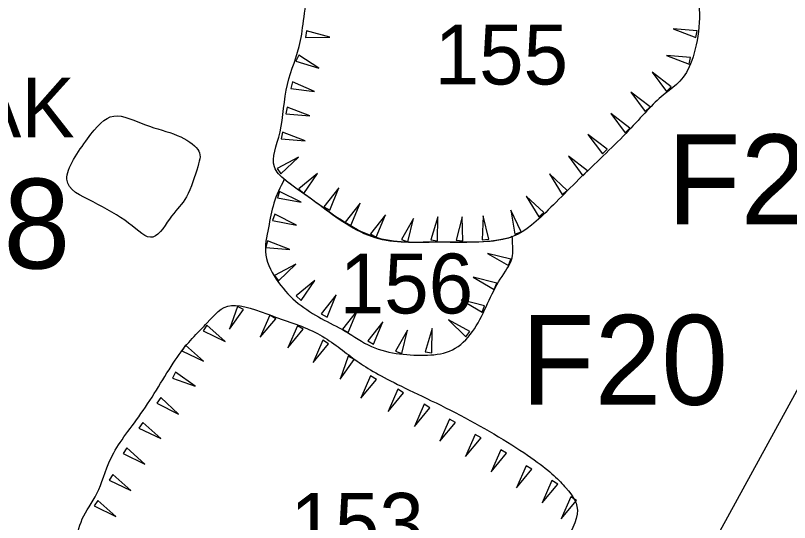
# Model space of a CAD drawing. Extents: x 204.4 to 281.1, y 333.2 to 390.8.
# Drawn here: x 251.32 to 257.79, y 353.98 to 358.22 of the extents above; entities that cross this region are included whole.
import ezdxf

# ---------------------------------------------------------------- set-up
doc = ezdxf.new("R2010")
doc.units = 0
for name, color, linetype in [('Feature Contexts', 7, 'Continuous'), ('Feature Numbers', 7, 'Continuous'), ('Features', 7, 'Continuous'), ('Postholes', 7, 'Continuous')]:
    doc.layers.add(name, color=color, linetype=linetype)

msp = doc.modelspace()

# ---------------------------------------------------------------- linework, layer by layer
at = {"layer": 'Features'}
for p, q in [((253.7493, 358.0904), (253.7421, 358.0344)), ((253.7493, 358.0904), (253.7421, 358.0344)), ((253.9439, 358.0359), (253.7493, 358.0904)), ((253.9439, 358.0359), (253.7493, 358.0904)), ((256.8142, 358.108), (257.0026, 358.0349)), ((257.0153, 358.0899), (256.8142, 358.108)), ((256.8142, 358.108), (257.0026, 358.0349)), ((257.0153, 358.0899), (256.8142, 358.108)), ((257.0026, 358.0349), (257.0153, 358.0899)), ((257.0026, 358.0349), (257.0153, 358.0899)), ((253.7421, 358.0344), (253.9439, 358.0359)), ((253.7421, 358.0344), (253.9439, 358.0359)), ((253.6853, 357.8878), (253.6615, 357.8364)), ((253.6853, 357.8878), (253.6615, 357.8364)), ((253.8544, 357.7772), (253.6853, 357.8878)), ((253.8544, 357.7772), (253.6853, 357.8878)), ((256.7582, 357.885), (256.9468, 357.8125)), ((256.9593, 357.8675), (256.7582, 357.885)), ((256.7582, 357.885), (256.9468, 357.8125)), ((256.9593, 357.8675), (256.7582, 357.885)), ((256.9468, 357.8125), (256.9593, 357.8675)), ((256.9468, 357.8125), (256.9593, 357.8675)), ((253.6615, 357.8364), (253.8544, 357.7772)), ((253.6615, 357.8364), (253.8544, 357.7772)), ((256.6371, 357.7457), (256.7574, 357.5835)), ((256.7976, 357.6232), (256.6371, 357.7457)), ((256.6371, 357.7457), (256.7574, 357.5835)), ((256.7976, 357.6232), (256.6371, 357.7457)), ((253.6329, 357.6642), (253.6179, 357.6096)), ((253.6329, 357.6642), (253.6179, 357.6096)), ((253.8181, 357.583), (253.6329, 357.6642)), ((253.8181, 357.583), (253.6329, 357.6642)), ((253.6179, 357.6096), (253.8181, 357.583)), ((253.6179, 357.6096), (253.8181, 357.583)), ((256.7574, 357.5835), (256.7976, 357.6232)), ((256.7574, 357.5835), (256.7976, 357.6232)), ((256.4603, 357.5777), (256.5806, 357.4155)), ((256.6208, 357.4552), (256.4603, 357.5777)), ((256.4603, 357.5777), (256.5806, 357.4155)), ((256.6208, 357.4552), (256.4603, 357.5777)), ((253.5896, 357.4519), (253.5773, 357.3968)), ((253.5896, 357.4519), (253.5773, 357.3968)), ((253.5896, 357.4519), (253.5773, 357.3968)), ((253.5896, 357.4519), (253.5773, 357.3968)), ((253.7783, 357.3798), (253.5896, 357.4519)), ((253.7783, 357.3798), (253.5896, 357.4519)), ((253.7783, 357.3798), (253.5896, 357.4519)), ((253.7783, 357.3798), (253.5896, 357.4519)), ((256.2923, 357.4008), (256.4126, 357.2386)), ((256.4528, 357.2783), (256.2923, 357.4008)), ((256.2923, 357.4008), (256.4126, 357.2386)), ((256.4528, 357.2783), (256.2923, 357.4008)), ((256.5806, 357.4155), (256.6208, 357.4552)), ((256.5806, 357.4155), (256.6208, 357.4552)), ((253.5773, 357.3968), (253.7783, 357.3798)), ((253.5773, 357.3968), (253.7783, 357.3798)), ((253.5773, 357.3968), (253.7783, 357.3798)), ((253.5773, 357.3968), (253.7783, 357.3798)), ((256.4126, 357.2386), (256.4528, 357.2783)), ((256.4126, 357.2386), (256.4528, 357.2783)), ((253.5505, 357.2441), (253.5382, 357.1889)), ((253.5505, 357.2441), (253.5382, 357.1889)), ((253.5505, 357.2441), (253.5382, 357.1889)), ((253.5505, 357.2441), (253.5382, 357.1889)), ((253.7392, 357.1719), (253.5505, 357.2441)), ((253.7392, 357.1719), (253.5505, 357.2441)), ((253.7392, 357.1719), (253.5505, 357.2441)), ((253.7392, 357.1719), (253.5505, 357.2441)), ((256.1022, 357.2239), (256.2225, 357.0617)), ((256.2627, 357.1014), (256.1022, 357.2239)), ((256.1022, 357.2239), (256.2225, 357.0617)), ((256.2627, 357.1014), (256.1022, 357.2239)), ((253.5382, 357.1889), (253.7392, 357.1719)), ((253.5382, 357.1889), (253.7392, 357.1719)), ((253.5382, 357.1889), (253.7392, 357.1719)), ((253.5382, 357.1889), (253.7392, 357.1719)), ((256.2225, 357.0617), (256.2627, 357.1014)), ((256.2225, 357.0617), (256.2627, 357.1014)), ((253.6826, 357.0357), (253.5038, 356.9415)), ((253.6826, 357.0357), (253.5038, 356.9415)), ((253.537, 356.8958), (253.6826, 357.0357)), ((253.537, 356.8958), (253.6826, 357.0357)), ((255.9387, 357.0426), (256.059, 356.8804)), ((256.0992, 356.9201), (255.9387, 357.0426)), ((253.5038, 356.9415), (253.537, 356.8958)), ((253.5038, 356.9415), (253.537, 356.8958)), ((253.8427, 356.8976), (253.6856, 356.7705)), ((253.8427, 356.8976), (253.6856, 356.7705)), ((253.7271, 356.7321), (253.8427, 356.8976)), ((253.7271, 356.7321), (253.8427, 356.8976)), ((255.7811, 356.8953), (255.8852, 356.7222)), ((255.929, 356.7579), (255.7811, 356.8953)), ((255.7811, 356.8953), (255.8852, 356.7222)), ((255.929, 356.7579), (255.7811, 356.8953)), ((256.059, 356.8804), (256.0992, 356.9201)), ((253.5649, 356.8503), (253.5649, 356.8504)), ((253.6856, 356.7705), (253.7271, 356.7321)), ((253.6856, 356.7705), (253.7271, 356.7321)), ((254.0214, 356.7783), (253.8955, 356.6203)), ((254.0214, 356.7783), (253.8955, 356.6203)), ((253.9442, 356.5918), (254.0214, 356.7783)), ((253.9442, 356.5918), (254.0214, 356.7783)), ((255.8852, 356.7222), (255.929, 356.7579)), ((255.8852, 356.7222), (255.929, 356.7579)), ((253.525, 356.7498), (253.5068, 356.6962)), ((253.525, 356.7498), (253.5068, 356.6962)), ((253.5068, 356.6962), (253.7051, 356.6581)), ((253.5068, 356.6962), (253.7051, 356.6581)), ((253.7051, 356.6581), (253.525, 356.7498)), ((253.7051, 356.6581), (253.525, 356.7498)), ((255.5866, 356.7096), (255.6907, 356.5365)), ((255.7345, 356.5722), (255.5866, 356.7096)), ((255.5866, 356.7096), (255.6907, 356.5365)), ((255.7345, 356.5722), (255.5866, 356.7096)), ((254.1982, 356.65), (254.0723, 356.492)), ((254.1982, 356.65), (254.0723, 356.492)), ((254.121, 356.4635), (254.1982, 356.65)), ((254.121, 356.4635), (254.1982, 356.65)), ((253.8955, 356.6203), (253.9442, 356.5918)), ((253.8955, 356.6203), (253.9442, 356.5918)), ((255.4574, 356.5927), (255.4908, 356.3934)), ((255.5445, 356.4107), (255.4574, 356.5927)), ((255.4574, 356.5927), (255.4908, 356.3934)), ((255.5445, 356.4107), (255.4574, 356.5927)), ((255.6907, 356.5365), (255.7345, 356.5722)), ((255.6907, 356.5365), (255.7345, 356.5722)), ((253.4852, 356.5597), (253.467, 356.5061)), ((253.4852, 356.5597), (253.467, 356.5061)), ((253.467, 356.5061), (253.6653, 356.468)), ((253.467, 356.5061), (253.6653, 356.468)), ((253.6653, 356.468), (253.4852, 356.5597)), ((253.6653, 356.468), (253.4852, 356.5597)), ((254.4104, 356.5527), (254.2845, 356.3947)), ((254.4104, 356.5527), (254.2845, 356.3947)), ((254.3332, 356.3662), (254.4104, 356.5527)), ((254.3332, 356.3662), (254.4104, 356.5527)), ((254.6433, 356.524), (254.5436, 356.3482)), ((254.6433, 356.524), (254.5436, 356.3482)), ((254.5962, 356.3277), (254.6433, 356.524)), ((254.5962, 356.3277), (254.6433, 356.524)), ((254.8475, 356.5373), (254.7891, 356.3439)), ((254.8475, 356.5373), (254.7891, 356.3439)), ((254.8449, 356.3355), (254.8475, 356.5373)), ((254.8449, 356.3355), (254.8475, 356.5373)), ((255.0516, 356.5381), (255.001, 356.3426)), ((255.0516, 356.5381), (255.001, 356.3426)), ((255.0571, 356.3364), (255.0516, 356.5381)), ((255.0571, 356.3364), (255.0516, 356.5381)), ((255.2264, 356.5458), (255.2169, 356.344)), ((255.2264, 356.5458), (255.2169, 356.344)), ((255.2731, 356.3495), (255.2264, 356.5458)), ((255.2731, 356.3495), (255.2264, 356.5458)), ((254.0723, 356.492), (254.121, 356.4635)), ((254.0723, 356.492), (254.121, 356.4635)), ((254.2845, 356.3947), (254.3332, 356.3662)), ((254.2845, 356.3947), (254.3332, 356.3662)), ((255.4908, 356.3934), (255.5445, 356.4107)), ((255.4908, 356.3934), (255.5445, 356.4107)), ((253.4234, 356.3362), (253.4111, 356.281)), ((253.4234, 356.3362), (253.4111, 356.281)), ((253.6123, 356.2647), (253.4234, 356.3362)), ((253.6123, 356.2647), (253.4234, 356.3362)), ((254.5436, 356.3482), (254.5962, 356.3277)), ((254.5436, 356.3482), (254.5962, 356.3277)), ((254.7891, 356.3439), (254.8449, 356.3355)), ((254.7891, 356.3439), (254.8449, 356.3355)), ((255.001, 356.3426), (255.0571, 356.3364)), ((255.001, 356.3426), (255.0571, 356.3364)), ((255.2169, 356.344), (255.2731, 356.3495)), ((255.2169, 356.344), (255.2731, 356.3495)), ((253.4111, 356.281), (253.6123, 356.2647)), ((253.4111, 356.281), (253.6123, 356.2647)), ((255.263, 356.2317), (255.4378, 356.1303)), ((255.4589, 356.1827), (255.263, 356.2317)), ((255.4378, 356.1303), (255.4589, 356.1827)), ((253.6605, 356.1425), (253.4817, 356.0483)), ((253.5149, 356.0026), (253.6605, 356.1425)), ((253.4817, 356.0483), (253.5149, 356.0026)), ((253.8206, 356.0044), (253.6635, 355.8773)), ((253.8206, 356.0044), (253.6635, 355.8773)), ((253.705, 355.8389), (253.8206, 356.0044)), ((253.705, 355.8389), (253.8206, 356.0044)), ((255.1436, 356.0327), (255.3184, 355.9313)), ((255.3395, 355.9837), (255.1436, 356.0327)), ((255.3184, 355.9313), (255.3395, 355.9837)), ((253.6635, 355.8773), (253.705, 355.8389)), ((253.6635, 355.8773), (253.705, 355.8389)), ((253.9993, 355.8851), (253.8734, 355.7271)), ((253.9993, 355.8851), (253.8734, 355.7271)), ((253.9221, 355.6986), (253.9993, 355.8851)), ((253.9221, 355.6986), (253.9993, 355.8851)), ((253.1742, 355.7886), (253.1069, 355.5982)), ((253.1742, 355.7886), (253.1069, 355.5982)), ((253.2244, 355.7625), (253.1742, 355.7886)), ((253.2244, 355.7625), (253.1742, 355.7886)), ((255.042, 355.8426), (255.2168, 355.7412)), ((255.2379, 355.7936), (255.042, 355.8426)), ((255.2168, 355.7412), (255.2379, 355.7936)), ((253.1069, 355.5982), (253.2244, 355.7625)), ((253.1069, 355.5982), (253.2244, 355.7625)), ((253.8734, 355.7271), (253.9221, 355.6986)), ((253.8734, 355.7271), (253.9221, 355.6986)), ((254.1761, 355.7568), (254.0502, 355.5988)), ((254.1761, 355.7568), (254.0502, 355.5988)), ((254.0989, 355.5703), (254.1761, 355.7568)), ((254.0989, 355.5703), (254.1761, 355.7568)), ((253.4449, 355.7159), (253.3641, 355.5309)), ((253.4449, 355.7159), (253.3641, 355.5309)), ((253.3641, 355.5309), (253.4931, 355.6864)), ((253.3641, 355.5309), (253.4931, 355.6864)), ((253.4931, 355.6864), (253.4449, 355.7159)), ((253.4931, 355.6864), (253.4449, 355.7159)), ((254.3883, 355.6595), (254.2624, 355.5015)), ((254.3883, 355.6595), (254.2624, 355.5015)), ((254.3111, 355.473), (254.3883, 355.6595)), ((254.3111, 355.473), (254.3883, 355.6595)), ((254.9371, 355.6764), (255.0817, 355.5353)), ((255.1149, 355.5808), (254.9371, 355.6764)), ((252.9183, 355.6313), (252.8873, 355.5842)), ((252.9183, 355.6313), (252.8873, 355.5842)), ((253.0695, 355.4972), (252.9183, 355.6313)), ((253.0695, 355.4972), (252.9183, 355.6313)), ((253.675, 355.6276), (253.5942, 355.4426)), ((253.675, 355.6276), (253.5942, 355.4426)), ((253.5942, 355.4426), (253.7232, 355.5981)), ((253.5942, 355.4426), (253.7232, 355.5981)), ((253.7232, 355.5981), (253.675, 355.6276)), ((253.7232, 355.5981), (253.675, 355.6276)), ((254.0502, 355.5988), (254.0989, 355.5703)), ((254.0502, 355.5988), (254.0989, 355.5703)), ((254.5947, 355.591), (254.495, 355.4152)), ((254.5476, 355.3947), (254.5947, 355.591)), ((254.7989, 355.6043), (254.7405, 355.4109)), ((254.7963, 355.4025), (254.7989, 355.6043)), ((252.8873, 355.5842), (253.0695, 355.4972)), ((252.8873, 355.5842), (253.0695, 355.4972)), ((255.0817, 355.5353), (255.1149, 355.5808)), ((252.739, 355.4654), (252.7081, 355.4182)), ((252.739, 355.4654), (252.7081, 355.4182)), ((252.8905, 355.3317), (252.739, 355.4654)), ((252.8905, 355.3317), (252.739, 355.4654)), ((253.8862, 355.5064), (253.8054, 355.3214)), ((253.8862, 355.5064), (253.8054, 355.3214)), ((253.8054, 355.3214), (253.9344, 355.4769)), ((253.8054, 355.3214), (253.9344, 355.4769)), ((253.9344, 355.4769), (253.8862, 355.5064)), ((253.9344, 355.4769), (253.8862, 355.5064)), ((254.2624, 355.5015), (254.3111, 355.473)), ((254.2624, 355.5015), (254.3111, 355.473)), ((252.7081, 355.4182), (252.8905, 355.3317)), ((252.7081, 355.4182), (252.8905, 355.3317)), ((254.495, 355.4152), (254.5476, 355.3947)), ((254.7405, 355.4109), (254.7963, 355.4025)), ((254.0994, 355.3722), (254.0303, 355.1826)), ((254.0994, 355.3722), (254.0303, 355.1826)), ((254.0994, 355.3722), (254.0303, 355.1826)), ((254.0994, 355.3722), (254.0303, 355.1826)), ((254.0303, 355.1826), (254.1494, 355.3458)), ((254.0303, 355.1826), (254.1494, 355.3458)), ((254.0303, 355.1826), (254.1494, 355.3458)), ((254.0303, 355.1826), (254.1494, 355.3458)), ((254.1494, 355.3458), (254.0994, 355.3722)), ((254.1494, 355.3458), (254.0994, 355.3722)), ((254.1494, 355.3458), (254.0994, 355.3722)), ((254.1494, 355.3458), (254.0994, 355.3722)), ((252.6554, 355.239), (252.63, 355.1887)), ((252.6554, 355.239), (252.63, 355.1887)), ((252.6554, 355.239), (252.63, 355.1887)), ((252.6554, 355.239), (252.63, 355.1887)), ((252.821, 355.1232), (252.6554, 355.239)), ((252.821, 355.1232), (252.6554, 355.239)), ((252.821, 355.1232), (252.6554, 355.239)), ((252.821, 355.1232), (252.6554, 355.239)), ((254.2858, 355.2092), (254.205, 355.0242)), ((254.2858, 355.2092), (254.205, 355.0242)), ((254.2858, 355.2092), (254.205, 355.0242)), ((254.2858, 355.2092), (254.205, 355.0242)), ((254.334, 355.1797), (254.2858, 355.2092)), ((254.334, 355.1797), (254.2858, 355.2092)), ((254.334, 355.1797), (254.2858, 355.2092)), ((254.334, 355.1797), (254.2858, 355.2092)), ((252.63, 355.1887), (252.821, 355.1232)), ((252.63, 355.1887), (252.821, 355.1232)), ((252.63, 355.1887), (252.821, 355.1232)), ((252.63, 355.1887), (252.821, 355.1232)), ((254.205, 355.0242), (254.334, 355.1797)), ((254.205, 355.0242), (254.334, 355.1797)), ((254.205, 355.0242), (254.334, 355.1797)), ((254.205, 355.0242), (254.334, 355.1797)), ((254.5128, 355.0972), (254.432, 354.9122)), ((254.5128, 355.0972), (254.432, 354.9122)), ((254.561, 355.0677), (254.5128, 355.0972)), ((254.561, 355.0677), (254.5128, 355.0972)), ((252.5322, 355.0278), (252.4999, 354.9816)), ((252.5322, 355.0278), (252.4999, 354.9816)), ((252.6796, 354.8895), (252.5322, 355.0278)), ((252.6796, 354.8895), (252.5322, 355.0278)), ((254.432, 354.9122), (254.561, 355.0677)), ((254.432, 354.9122), (254.561, 355.0677)), ((252.4999, 354.9816), (252.6796, 354.8895)), ((252.4999, 354.9816), (252.6796, 354.8895)), ((254.7328, 354.9722), (254.652, 354.7872)), ((254.7328, 354.9722), (254.652, 354.7872)), ((254.781, 354.9427), (254.7328, 354.9722)), ((254.781, 354.9427), (254.7328, 354.9722)), ((254.652, 354.7872), (254.781, 354.9427)), ((254.652, 354.7872), (254.781, 354.9427)), ((252.3814, 354.8192), (252.3504, 354.7721)), ((252.3814, 354.8192), (252.3504, 354.7721)), ((252.5326, 354.6851), (252.3814, 354.8192)), ((252.5326, 354.6851), (252.3814, 354.8192)), ((254.9458, 354.8488), (254.865, 354.6638)), ((254.9458, 354.8488), (254.865, 354.6638)), ((254.865, 354.6638), (254.994, 354.8193)), ((254.865, 354.6638), (254.994, 354.8193)), ((254.994, 354.8193), (254.9458, 354.8488)), ((254.994, 354.8193), (254.9458, 354.8488)), ((252.3504, 354.7721), (252.5326, 354.6851)), ((252.3504, 354.7721), (252.5326, 354.6851)), ((255.1606, 354.7206), (255.0798, 354.5356)), ((255.1606, 354.7206), (255.0798, 354.5356)), ((255.0798, 354.5356), (255.2088, 354.6911)), ((255.0798, 354.5356), (255.2088, 354.6911)), ((255.2088, 354.6911), (255.1606, 354.7206)), ((255.2088, 354.6911), (255.1606, 354.7206)), ((252.248, 354.6072), (252.217, 354.5601)), ((252.248, 354.6072), (252.217, 354.5601)), ((252.217, 354.5601), (252.3992, 354.4731)), ((252.217, 354.5601), (252.3992, 354.4731)), ((252.3992, 354.4731), (252.248, 354.6072)), ((252.3992, 354.4731), (252.248, 354.6072)), ((255.3736, 354.5923), (255.2928, 354.4073)), ((255.3736, 354.5923), (255.2928, 354.4073)), ((255.2928, 354.4073), (255.4218, 354.5628)), ((255.2928, 354.4073), (255.4218, 354.5628)), ((255.4218, 354.5628), (255.3736, 354.5923)), ((255.4218, 354.5628), (255.3736, 354.5923)), ((255.5849, 354.4592), (255.5041, 354.2742)), ((255.5849, 354.4592), (255.5041, 354.2742)), ((255.5041, 354.2742), (255.6331, 354.4297)), ((255.5041, 354.2742), (255.6331, 354.4297)), ((255.6331, 354.4297), (255.5849, 354.4592)), ((255.6331, 354.4297), (255.5849, 354.4592)), ((252.1314, 354.3862), (252.1004, 354.3391)), ((252.1314, 354.3862), (252.1004, 354.3391)), ((252.2826, 354.2521), (252.1314, 354.3862)), ((252.2826, 354.2521), (252.1314, 354.3862)), ((252.1004, 354.3391), (252.2826, 354.2521)), ((252.1004, 354.3391), (252.2826, 354.2521)), ((255.8014, 354.3342), (255.7206, 354.1492)), ((255.8014, 354.3342), (255.7206, 354.1492)), ((255.7206, 354.1492), (255.8496, 354.3047)), ((255.7206, 354.1492), (255.8496, 354.3047)), ((255.8496, 354.3047), (255.8014, 354.3342)), ((255.8496, 354.3047), (255.8014, 354.3342)), ((252.0064, 354.1697), (251.9754, 354.1226)), ((252.0064, 354.1697), (251.9754, 354.1226)), ((252.1576, 354.0356), (252.0064, 354.1697)), ((252.1576, 354.0356), (252.0064, 354.1697)), ((255.9581, 354.1992), (255.8773, 354.0142)), ((255.9581, 354.1992), (255.8773, 354.0142)), ((255.8773, 354.0142), (256.0063, 354.1697)), ((255.8773, 354.0142), (256.0063, 354.1697)), ((256.0063, 354.1697), (255.9581, 354.1992)), ((256.0063, 354.1697), (255.9581, 354.1992)), ((251.9754, 354.1226), (252.1576, 354.0356)), ((251.9754, 354.1226), (252.1576, 354.0356))]:
    msp.add_line(p, q, dxfattribs=at)
for points in [[(255.0903, 359.8093), (254.9757, 359.8132), (254.7503, 359.7207), (254.2036, 359.4988), (254.1053, 359.2075), (253.7336, 358.4855), (253.7255, 357.9748), (253.5681, 357.6647), (253.5498, 357.219), (253.4053, 356.9393), (253.7208, 356.7465), (254.2894, 356.3043), (254.7913, 356.3327), (255.4005, 356.3102), (255.6473, 356.4593), (256.0183, 356.8518), (256.4421, 357.2412), (256.7181, 357.5761), (256.9705, 357.692), (257.0901, 358.3868), (256.828, 358.8309), (256.4454, 359.1713), (256.0825, 359.3862), (255.6687, 359.5038), (255.438, 359.6975), (255.2049, 359.8054), (255.0903, 359.8093)], [(253.5649, 356.8504), (253.5275, 356.7822), (253.4696, 356.6536), (253.4348, 356.4506), (253.3802, 356.2199), (253.5093, 355.9783), (253.6769, 355.8057), (253.8733, 355.683), (254.0729, 355.5911), (254.2881, 355.4369), (254.5297, 355.3862), (254.7639, 355.3757), (254.9767, 355.4037), (255.1473, 355.57), (255.2527, 355.7862), (255.3493, 356.0028), (255.4792, 356.1656), (255.4725, 356.2962), (255.4704, 356.3589), (255.4699, 356.3715)], [(255.4699, 356.3715), (255.4316, 356.3568), (255.2677, 356.3151), (254.7913, 356.3327), (254.2894, 356.3043), (253.8068, 356.6796), (253.6146, 356.8081), (253.5649, 356.8503)], [(253.1228, 355.797), (253.0349, 355.7883), (252.9355, 355.6526), (252.6923, 355.4368), (252.4088, 354.9223), (252.0993, 354.5602), (252.0285, 354.2383), (251.872, 354.0431), (251.8193, 353.828), (251.8115, 353.6536), (251.8954, 353.4239), (252.3173, 353.1995), (252.7946, 352.8329), (253.461, 352.5909), (253.8785, 352.4315), (254.3523, 352.1695), (254.7572, 352.0585), (254.9119, 352.0619), (255.106, 352.3348), (255.393, 352.9095), (255.6434, 353.4127), (255.8542, 353.7247), (256.072, 354.0825), (255.9267, 354.2717), (255.7282, 354.4752), (255.0751, 354.8777), (254.4191, 355.1726), (254.1365, 355.3482), (253.8618, 355.5809), (253.4628, 355.7044), (253.2107, 355.8056), (253.1228, 355.797)], [(253.1228, 355.797), (253.0349, 355.7883), (252.9355, 355.6526), (252.6923, 355.4368), (252.4088, 354.9223), (252.0993, 354.5602), (252.0285, 354.2383), (251.872, 354.0431), (251.8193, 353.828), (251.8115, 353.6536), (251.8954, 353.4239), (252.3173, 353.1995), (252.7946, 352.8329), (253.461, 352.5909), (253.8785, 352.4315), (254.3523, 352.1695), (254.7572, 352.0585), (254.9119, 352.0619), (255.106, 352.3348), (255.393, 352.9095), (255.6434, 353.4127), (255.8542, 353.7247), (256.072, 354.0825), (255.9267, 354.2717), (255.7282, 354.4752), (255.0751, 354.8777), (254.4191, 355.1726), (254.1365, 355.3482), (253.8618, 355.5809), (253.4628, 355.7044), (253.2107, 355.8056), (253.1228, 355.797)]]:
    msp.add_open_spline(points, degree=3, dxfattribs=at)
at = {"layer": 'Postholes'}
msp.add_lwpolyline([(231.484, 357.7258), (254.0071, 348.0756), (261.4315, 361.6283), (238.3735, 372.5072)], close=True, dxfattribs=at)
msp.add_open_spline([(252.4045, 357.3053), (252.3109, 357.3404), (252.1228, 357.4399), (251.9384, 357.221), (251.6465, 356.8047), (251.9678, 356.6679), (252.2861, 356.4895), (252.4717, 356.2853), (252.6291, 356.5781), (252.751, 356.6652), (252.8555, 356.9905), (252.8777, 357.0954), (252.6843, 357.2296), (252.4981, 357.2703), (252.4045, 357.3053)], degree=3, dxfattribs=at)

# ---------------------------------------------------------------- texts
at = {"layer": 'Feature Contexts'}
for s, p in [('155', (254.8203, 357.6421)), ('104AK', (249.8066, 357.1997)), ('156', (254.0272, 355.7303)), ('153', (253.6153, 353.7316))]:
    msp.add_text(s, height=0.5, dxfattribs=at).set_placement(p)
at = {"layer": 'Feature Numbers'}
for s, p in [('F21', (256.7644, 356.4749)), ('F18', (250.0478, 356.1052)), ('F20', (255.5442, 354.9676))]:
    msp.add_text(s, height=0.75, dxfattribs=at).set_placement(p)

doc.saveas('drawing.dxf')
